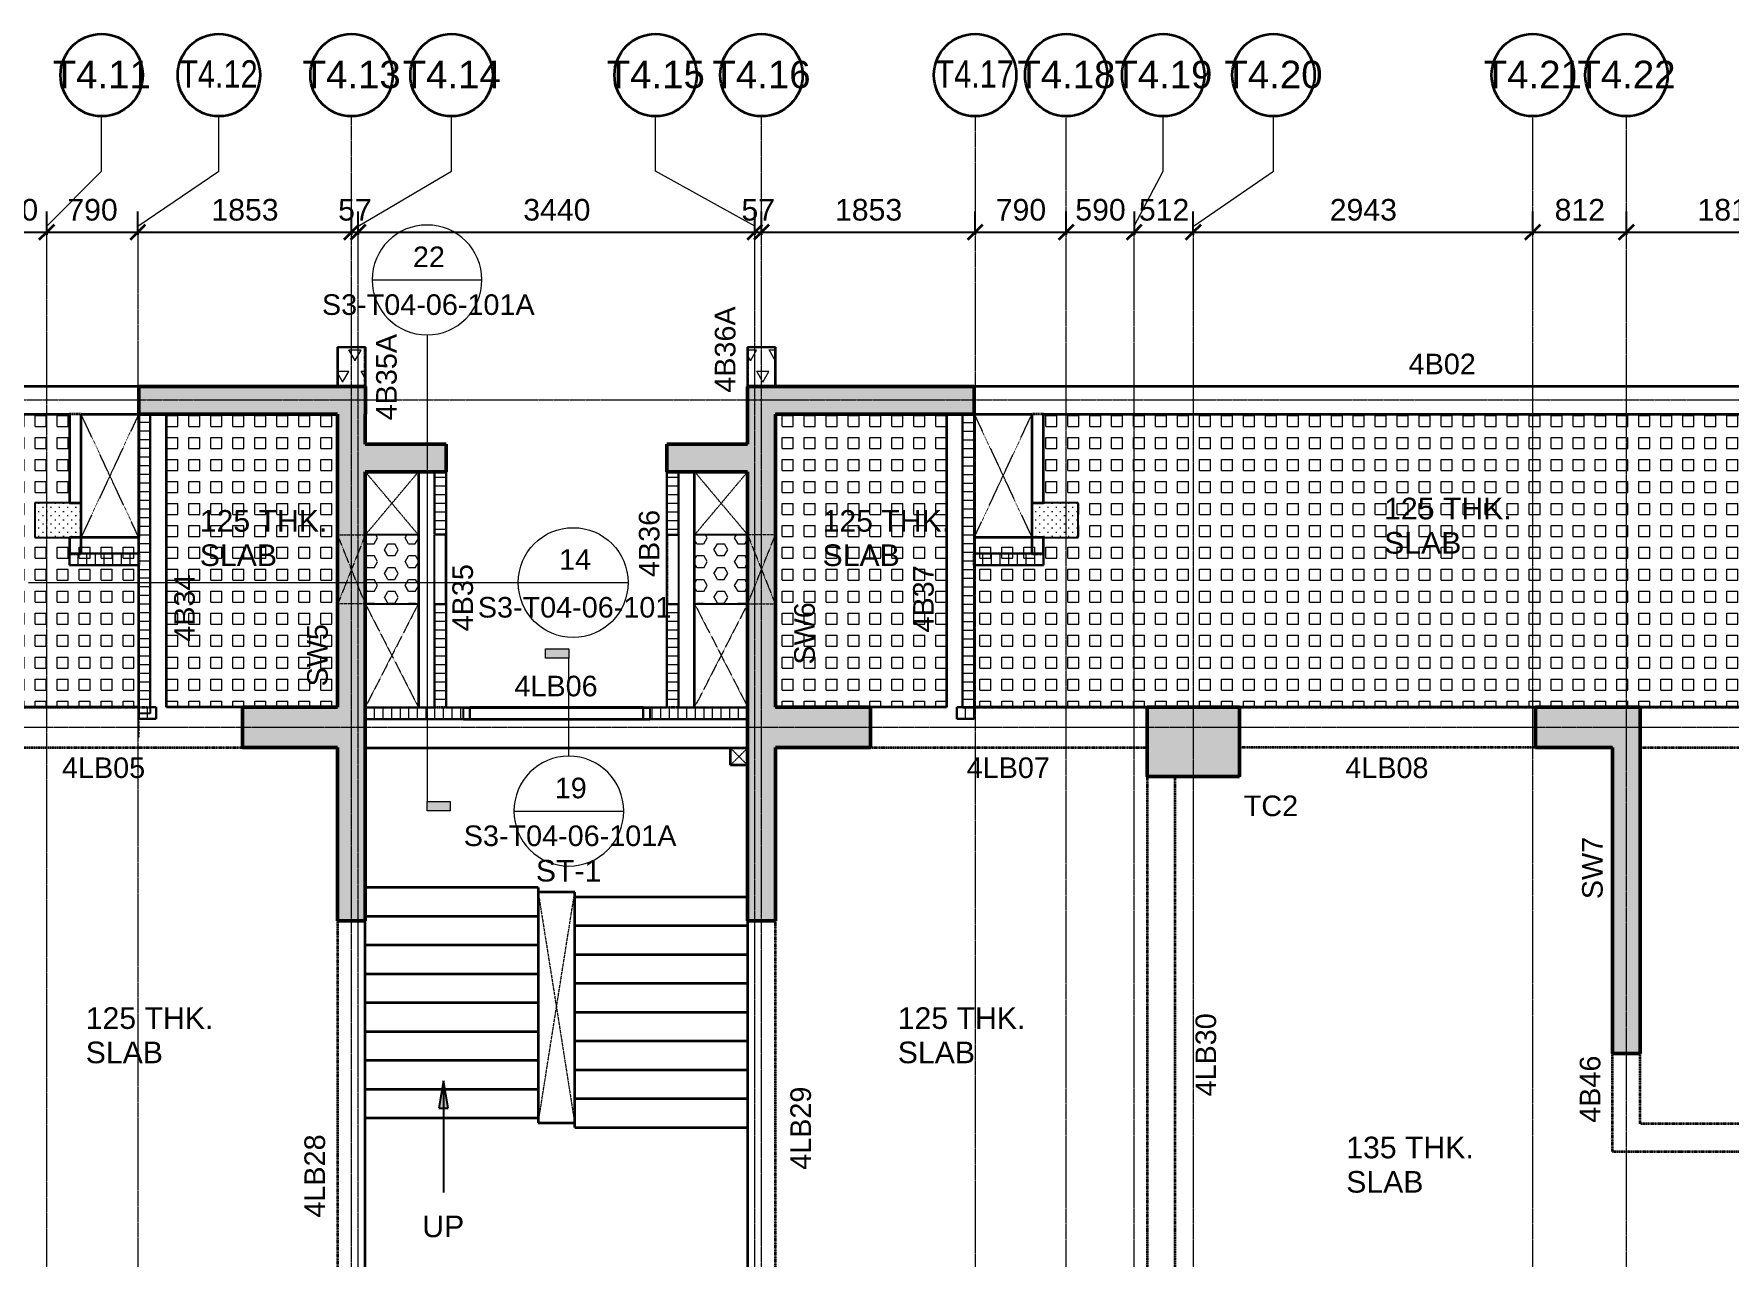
# Model space of a CAD drawing. Header units: millimetres. Extents: x 464749 to 583467, y -95146 to 240958.
# Drawn here: x 482526 to 497225, y 230350 to 240958 of the extents above; entities that cross this region are included whole.
import ezdxf

# ---------------------------------------------------------------- set-up
doc = ezdxf.new("R2010")
doc.units = ezdxf.units.MM
for name, pattern in [('_Grid Line', [45.24375, 38.1, -2.38125, 2.38125, -2.38125]), ('_Hidden 1_16_', [2.38125, 1.5875, -0.79375]), ('_Hidden 1_8_', [4.7625, 3.175, -1.5875]), ('_Hidden 3_32_', [3.571875, 2.38125, -1.190625]), ('_Opening', [6.35, 2.38125, -0.79375, 0.79375, -0.79375, 0.79375, -0.79375])]:
    doc.linetypes.add(name, pattern=pattern)
for name, color, linetype, lineweight in [('A-ANNO-DIMS', 211, 'Continuous', 13), ('A-ANNO-DIMS-75', 211, 'Continuous', 13), ('A-DETL', 90, 'Continuous', 13), ('A-DETL-GENF', 92, 'Continuous', 9), ('A-FLOR', 192, 'Continuous', 35), ('A-FLOR-HDLN', 190, '_Hidden 3_32_', 35), ('A-WALL', 113, 'Continuous', 25), ('A-WALL-HDLN', 110, '_Hidden 1_8_', 25), ('A-WALL-IDEN', 211, 'Continuous', 25), ('A-WALL-PATT', 111, 'Continuous', 25), ('G-ANNO-SYMB', 111, 'Continuous', 18), ('G-ANNO-TEXT', 231, 'Continuous', 13), ('I-WALL', 2, 'Continuous', 25), ('S-BEAM', 12, 'Continuous', 35), ('S-BEAM-HDLN', 1, '_Hidden 3_32_', 35), ('S-BEAM-IDEN', 2, 'Continuous', 25), ('S-COLS', 52, 'Continuous', 35), ('S-COLS-HDLN', 52, '_Hidden 1_16_', 25), ('S-COLS-IDEN', 171, 'Continuous', 25), ('S-FNDN', 32, 'Continuous', 25), ('S-GRID', 1, 'Continuous', 13), ('S-GRID-IDEN', 1, 'Continuous', 35)]:
    doc.layers.add(name, color=color, linetype=linetype, lineweight=lineweight)
doc.styles.add('Arial', font='arial.ttf', dxfattribs={"height": 178.59375})
doc.styles.add('Arial_1', font='arial.ttf', dxfattribs={"height": 187.5})
doc.styles.add('Arial_2', font='arial.ttf', dxfattribs={"width": 0.8, "height": 238.125})
doc.styles.add('Arial_3', font='arial.ttf', dxfattribs={"height": 238.125})
doc.dimstyles.new('2_5mm_Arial_-_Tick', dxfattribs={"dimscale": 304.8, "dimtxt": 191.298637, "dimasz": 0.439453, "dimexe": 0.585938, "dimexo": 0.390625, "dimgap": 0.146484, "dimtad": 1, "dimdec": 0, "dimdsep": 46, "dimtxsty": 'Arial_1', "dimblk1": 'OBLIQUE', "dimblk2": 'OBLIQUE', "dimsah": 1, "dimcen": 0.09, "dimdle": 0.390625, "dimazin": 0, "dimtfac": 1, "dimtdec": 4, "dimtix": 1, "dimtmove": 0, "dimatfit": 3, "dimfxl": 1, "dimtvp": 1, "dimtolj": 1, "dimtzin": 0, "dimlwd": 25, "dimlwe": 25, "dimarcsym": 2})
pattern_1 = [(60, (0, 0), (-107.156315, 185.59982), [107.156, -107.156]), (120, (0, 0), (-214.312315, -0.00018), [107.156, -107.156]), (0, (-53.58, 92.8), (107.156, 185.6), [107.156, -107.156])]
pattern_2 = [(0, (0, 0), (0, 103.111), [59.531, -119.062]), (120, (0, 0), (-89.296745, -51.5555), [59.531, -119.062]), (60, (59.53, 0), (-89.296745, 51.5555), [59.531, -119.062])]
pattern_3 = [(0, (0, 0), (0, 95.25), [95.25, -95.25]), (90, (0, 0), (-95.25, 6e-15), [95.25, -95.25])]
pattern_4 = [(0, (0, 0), (71.438, 71.438), [8.93, -62.508]), (0, (35.72, 35.72), (71.438, 71.438), [8.93, -62.508])]

# ---------------------------------------------------------------- blocks, each defined once
blk = doc.blocks.new('Grid - Circle-1209190-2ND FLOOR')
at = {"layer": 'S-GRID-IDEN'}
blk.add_circle((0, 0), 4.76, dxfattribs=at)
blk = doc.blocks.new('Grid - Circle 2-1814698-2ND FLOOR')
at = {"layer": 'S-GRID-IDEN'}
blk.add_circle((0, 0), 4.76, dxfattribs=at)
blk = doc.blocks.new('Detail View - Circle-1284539-2ND FLOOR')
at = {"layer": 'G-ANNO-SYMB', "lineweight": 13}
for start, end in [(360, 180), (180, 360)]:
    blk.add_arc((-6.35, 0), 6.35, start, end, dxfattribs=at)
blk = doc.blocks.new('DIMBLOCK9-2ND FLOOR')
at = {"layer": 'A-ANNO-DIMS-75', "lineweight": 25}
for p, q in [((482047, 239215), (482047, 239418)), ((482637, 239215), (482637, 239418)), ((482047, 239239), (482637, 239239)), ((482047, 239239), (482047, 239215)), ((482637, 239239), (482637, 239215))]:
    blk.add_line(p, q, dxfattribs=at)
at = {"layer": 'A-ANNO-DIMS-75', "lineweight": 35}
for p, q in [((482047, 239239), (482114, 239306)), ((482637, 239239), (482704, 239306)), ((482047, 239239), (481980, 239172)), ((482637, 239239), (482570, 239172))]:
    blk.add_line(p, q, dxfattribs=at)
at = {"layer": 'A-ANNO-DIMS-75', "color": 0, "lineweight": 25, "insert": (482126, 239527), "char_height": 187.5, "width": 519.16, "attachment_point": 1, "line_spacing_factor": 0.941778, "style": 'Arial_1'}
blk.add_mtext('590', dxfattribs=at)
blk = doc.blocks.new('_Oblique')
at = {"color": 0, "linetype": 'ByBlock', "lineweight": -2}
blk.add_line((-0.5, -0.5), (0.5, 0.5), dxfattribs=at)
blk = doc.blocks.new('DIMBLOCK10-2ND FLOOR')
at = {"layer": 'A-ANNO-DIMS-75', "lineweight": 25}
for p, q in [((482637, 239215), (482637, 239418)), ((483427, 239215), (483427, 239418)), ((482637, 239239), (483427, 239239)), ((482637, 239239), (482637, 239215)), ((483427, 239239), (483427, 239215))]:
    blk.add_line(p, q, dxfattribs=at)
at = {"layer": 'A-ANNO-DIMS-75', "lineweight": 35}
for p, q in [((482637, 239239), (482704, 239306)), ((483427, 239239), (483494, 239306)), ((482637, 239239), (482570, 239172)), ((483427, 239239), (483360, 239172))]:
    blk.add_line(p, q, dxfattribs=at)
at = {"layer": 'A-ANNO-DIMS-75', "color": 0, "lineweight": 25, "insert": (482816, 239527), "char_height": 187.5, "width": 519.16, "attachment_point": 1, "line_spacing_factor": 0.941778, "style": 'Arial_1'}
blk.add_mtext('790', dxfattribs=at)
blk = doc.blocks.new('DIMBLOCK11-2ND FLOOR')
at = {"layer": 'A-ANNO-DIMS-75', "lineweight": 25}
for p, q in [((483427, 239215), (483427, 239418)), ((485280, 239215), (485280, 239418)), ((483427, 239239), (485280, 239239)), ((483427, 239239), (483427, 239215)), ((485280, 239239), (485280, 239215))]:
    blk.add_line(p, q, dxfattribs=at)
at = {"layer": 'A-ANNO-DIMS-75', "lineweight": 35}
for p, q in [((483427, 239239), (483494, 239306)), ((485280, 239239), (485347, 239306)), ((483427, 239239), (483360, 239172)), ((485280, 239239), (485213, 239172))]:
    blk.add_line(p, q, dxfattribs=at)
at = {"layer": 'A-ANNO-DIMS-75', "color": 0, "lineweight": 25, "insert": (484065, 239527), "char_height": 187.5, "width": 692.21, "attachment_point": 1, "line_spacing_factor": 0.941778, "style": 'Arial_1'}
blk.add_mtext('1853', dxfattribs=at)
blk = doc.blocks.new('DIMBLOCK12-2ND FLOOR')
at = {"layer": 'A-ANNO-DIMS-75', "lineweight": 25}
for p, q in [((485280, 239215), (485280, 239418)), ((485337, 239215), (485337, 239418)), ((485280, 239239), (485337, 239239)), ((485280, 239239), (485280, 239215)), ((485337, 239239), (485337, 239215))]:
    blk.add_line(p, q, dxfattribs=at)
at = {"layer": 'A-ANNO-DIMS-75', "lineweight": 35}
for p, q in [((485280, 239239), (485347, 239306)), ((485337, 239239), (485404, 239306)), ((485280, 239239), (485213, 239172)), ((485337, 239239), (485270, 239172))]:
    blk.add_line(p, q, dxfattribs=at)
at = {"layer": 'A-ANNO-DIMS-75', "color": 0, "lineweight": 25, "insert": (485164, 239527), "char_height": 187.5, "width": 346.1, "attachment_point": 1, "line_spacing_factor": 0.941778, "style": 'Arial_1'}
blk.add_mtext('57', dxfattribs=at)
blk = doc.blocks.new('DIMBLOCK13-2ND FLOOR')
at = {"layer": 'A-ANNO-DIMS-75', "lineweight": 25}
for p, q in [((485337, 239215), (485337, 239418)), ((488777, 239215), (488777, 239418)), ((485337, 239239), (488777, 239239)), ((485337, 239239), (485337, 239215)), ((488777, 239239), (488777, 239215))]:
    blk.add_line(p, q, dxfattribs=at)
at = {"layer": 'A-ANNO-DIMS-75', "lineweight": 35}
for p, q in [((485337, 239239), (485404, 239306)), ((488777, 239239), (488844, 239306)), ((485337, 239239), (485270, 239172)), ((488777, 239239), (488710, 239172))]:
    blk.add_line(p, q, dxfattribs=at)
at = {"layer": 'A-ANNO-DIMS-75', "color": 0, "lineweight": 25, "insert": (486769, 239527), "char_height": 187.5, "width": 692.21, "attachment_point": 1, "line_spacing_factor": 0.941778, "style": 'Arial_1'}
blk.add_mtext('3440', dxfattribs=at)
blk = doc.blocks.new('DIMBLOCK14-2ND FLOOR')
at = {"layer": 'A-ANNO-DIMS-75', "lineweight": 25}
for p, q in [((488777, 239215), (488777, 239418)), ((488834, 239215), (488834, 239418)), ((488777, 239239), (488834, 239239)), ((488777, 239239), (488777, 239215)), ((488834, 239239), (488834, 239215))]:
    blk.add_line(p, q, dxfattribs=at)
at = {"layer": 'A-ANNO-DIMS-75', "lineweight": 35}
for p, q in [((488777, 239239), (488844, 239306)), ((488834, 239239), (488901, 239306)), ((488777, 239239), (488710, 239172)), ((488834, 239239), (488767, 239172))]:
    blk.add_line(p, q, dxfattribs=at)
at = {"layer": 'A-ANNO-DIMS-75', "color": 0, "lineweight": 25, "insert": (488661, 239527), "char_height": 187.5, "width": 346.1, "attachment_point": 1, "line_spacing_factor": 0.941778, "style": 'Arial_1'}
blk.add_mtext('57', dxfattribs=at)
blk = doc.blocks.new('DIMBLOCK15-2ND FLOOR')
at = {"layer": 'A-ANNO-DIMS-75', "lineweight": 25}
for p, q in [((488834, 239215), (488834, 239418)), ((490687, 239215), (490687, 239418)), ((488834, 239239), (490687, 239239)), ((488834, 239239), (488834, 239215)), ((490687, 239239), (490687, 239215))]:
    blk.add_line(p, q, dxfattribs=at)
at = {"layer": 'A-ANNO-DIMS-75', "lineweight": 35}
for p, q in [((488834, 239239), (488901, 239306)), ((490687, 239239), (490754, 239306)), ((488834, 239239), (488767, 239172)), ((490687, 239239), (490620, 239172))]:
    blk.add_line(p, q, dxfattribs=at)
at = {"layer": 'A-ANNO-DIMS-75', "color": 0, "lineweight": 25, "insert": (489472, 239527), "char_height": 187.5, "width": 692.21, "attachment_point": 1, "line_spacing_factor": 0.941778, "style": 'Arial_1'}
blk.add_mtext('1853', dxfattribs=at)
blk = doc.blocks.new('DIMBLOCK16-2ND FLOOR')
at = {"layer": 'A-ANNO-DIMS-75', "lineweight": 25}
for p, q in [((490687, 239215), (490687, 239418)), ((491477, 239215), (491477, 239418)), ((490687, 239239), (491477, 239239)), ((490687, 239239), (490687, 239215)), ((491477, 239239), (491477, 239215))]:
    blk.add_line(p, q, dxfattribs=at)
at = {"layer": 'A-ANNO-DIMS-75', "lineweight": 35}
for p, q in [((490687, 239239), (490754, 239306)), ((491477, 239239), (491544, 239306)), ((490687, 239239), (490620, 239172)), ((491477, 239239), (491410, 239172))]:
    blk.add_line(p, q, dxfattribs=at)
at = {"layer": 'A-ANNO-DIMS-75', "color": 0, "lineweight": 25, "insert": (490866, 239527), "char_height": 187.5, "width": 519.16, "attachment_point": 1, "line_spacing_factor": 0.941778, "style": 'Arial_1'}
blk.add_mtext('790', dxfattribs=at)
blk = doc.blocks.new('DIMBLOCK17-2ND FLOOR')
at = {"layer": 'A-ANNO-DIMS-75', "lineweight": 25}
for p, q in [((491477, 239215), (491477, 239418)), ((492068, 239215), (492068, 239418)), ((491477, 239239), (492068, 239239)), ((491477, 239239), (491477, 239215)), ((492068, 239239), (492068, 239215))]:
    blk.add_line(p, q, dxfattribs=at)
at = {"layer": 'A-ANNO-DIMS-75', "lineweight": 35}
for p, q in [((491477, 239239), (491544, 239306)), ((492068, 239239), (492134, 239306)), ((491477, 239239), (491410, 239172)), ((492068, 239239), (492001, 239172))]:
    blk.add_line(p, q, dxfattribs=at)
at = {"layer": 'A-ANNO-DIMS-75', "color": 0, "lineweight": 25, "insert": (491556, 239527), "char_height": 187.5, "width": 519.16, "attachment_point": 1, "line_spacing_factor": 0.941778, "style": 'Arial_1'}
blk.add_mtext('590', dxfattribs=at)
blk = doc.blocks.new('DIMBLOCK18-2ND FLOOR')
at = {"layer": 'A-ANNO-DIMS-75', "lineweight": 25}
for p, q in [((492068, 239215), (492068, 239418)), ((492579, 239215), (492579, 239418)), ((492068, 239239), (492579, 239239)), ((492068, 239239), (492068, 239215)), ((492579, 239239), (492579, 239215))]:
    blk.add_line(p, q, dxfattribs=at)
at = {"layer": 'A-ANNO-DIMS-75', "lineweight": 35}
for p, q in [((492068, 239239), (492134, 239306)), ((492579, 239239), (492646, 239306)), ((492068, 239239), (492001, 239172)), ((492579, 239239), (492512, 239172))]:
    blk.add_line(p, q, dxfattribs=at)
at = {"layer": 'A-ANNO-DIMS-75', "color": 0, "lineweight": 25, "insert": (492107, 239527), "char_height": 187.5, "width": 519.16, "attachment_point": 1, "line_spacing_factor": 0.941778, "style": 'Arial_1'}
blk.add_mtext('512', dxfattribs=at)
blk = doc.blocks.new('DIMBLOCK19-2ND FLOOR')
at = {"layer": 'A-ANNO-DIMS-75', "lineweight": 25}
for p, q in [((492579, 239215), (492579, 239418)), ((495522, 239215), (495522, 239418)), ((492579, 239239), (495522, 239239)), ((492579, 239239), (492579, 239215)), ((495522, 239239), (495522, 239215))]:
    blk.add_line(p, q, dxfattribs=at)
at = {"layer": 'A-ANNO-DIMS-75', "lineweight": 35}
for p, q in [((492579, 239239), (492646, 239306)), ((495522, 239239), (495589, 239306)), ((492579, 239239), (492512, 239172)), ((495522, 239239), (495455, 239172))]:
    blk.add_line(p, q, dxfattribs=at)
at = {"layer": 'A-ANNO-DIMS-75', "color": 0, "lineweight": 25, "insert": (493762, 239527), "char_height": 187.5, "width": 692.21, "attachment_point": 1, "line_spacing_factor": 0.941778, "style": 'Arial_1'}
blk.add_mtext('2943', dxfattribs=at)
blk = doc.blocks.new('DIMBLOCK20-2ND FLOOR')
at = {"layer": 'A-ANNO-DIMS-75', "lineweight": 25}
for p, q in [((495522, 239215), (495522, 239418)), ((496334, 239215), (496334, 239418)), ((495522, 239239), (496334, 239239)), ((495522, 239239), (495522, 239215)), ((496334, 239239), (496334, 239215))]:
    blk.add_line(p, q, dxfattribs=at)
at = {"layer": 'A-ANNO-DIMS-75', "lineweight": 35}
for p, q in [((495522, 239239), (495589, 239306)), ((496334, 239239), (496401, 239306)), ((495522, 239239), (495455, 239172)), ((496334, 239239), (496267, 239172))]:
    blk.add_line(p, q, dxfattribs=at)
at = {"layer": 'A-ANNO-DIMS-75', "color": 0, "lineweight": 25, "insert": (495712, 239527), "char_height": 187.5, "width": 519.16, "attachment_point": 1, "line_spacing_factor": 0.941778, "style": 'Arial_1'}
blk.add_mtext('812', dxfattribs=at)
blk = doc.blocks.new('DIMBLOCK21-2ND FLOOR')
at = {"layer": 'A-ANNO-DIMS-75', "lineweight": 25}
for p, q in [((496334, 239215), (496334, 239418)), ((498144, 239215), (498144, 239418)), ((496334, 239239), (498144, 239239)), ((496334, 239239), (496334, 239215)), ((498144, 239239), (498144, 239215))]:
    blk.add_line(p, q, dxfattribs=at)
at = {"layer": 'A-ANNO-DIMS-75', "lineweight": 35}
for p, q in [((496334, 239239), (496401, 239306)), ((498144, 239239), (498211, 239306)), ((496334, 239239), (496267, 239172)), ((498144, 239239), (498077, 239172))]:
    blk.add_line(p, q, dxfattribs=at)
at = {"layer": 'A-ANNO-DIMS-75', "color": 0, "lineweight": 25, "insert": (496951, 239527), "char_height": 187.5, "width": 692.21, "attachment_point": 1, "line_spacing_factor": 0.941778, "style": 'Arial_1'}
blk.add_mtext('1810', dxfattribs=at)
blk = doc.blocks.new('Detail View - 1_16_ x 1_8_-1320089-2ND FLOOR')
at = {"layer": 'G-ANNO-SYMB', "lineweight": 13}
blk.add_hatch(color=256, dxfattribs=at).paths.add_polyline_path([(0, 2.68), (0, 0), (-1.09, 0), (-1.09, 2.68)], flags=0)
for p, q in [((0, 2.68), (-1.09, 2.68)), ((-1.09, 2.68), (-1.09, 0)), ((0, 0), (0, 2.68)), ((-1.09, 0), (0, 0))]:
    blk.add_line(p, q, dxfattribs=at)

msp = doc.modelspace()

# ---------------------------------------------------------------- hatches: boundary and pattern name
at = {"layer": 'A-DETL-GENF', "lineweight": 13}
h = msp.add_hatch(dxfattribs=at)
h.set_pattern_fill('FP_91', color=253, style=0, pattern_type=2)
h.set_pattern_definition(pattern_3)
h.paths.add_polyline_path([(482088.2, 235116), (483435.5, 235116), (483435.5, 236590.6), (482534.9, 236590.6), (482534.9, 236890.6), (482834.9, 236890.6), (482834.9, 237661.1), (475910, 237661.1), (475910, 235116), (477691, 235116)], flags=0)
h = msp.add_hatch(dxfattribs=at)
h.set_pattern_fill('FP_91', color=253, style=0, pattern_type=2)
h.set_pattern_definition(pattern_3)
h.paths.add_polyline_path([(485159.7, 235119.1), (485159.7, 237661.1), (483675.5, 237661.1), (483675.5, 235119.1), (484286.7, 235119.1)], flags=0)
h = msp.add_hatch(dxfattribs=at)
h.set_pattern_fill('FP_91', color=253, style=0, pattern_type=2)
h.set_pattern_definition(pattern_3)
h.paths.add_polyline_path([(490438.8, 235119.1), (490438.8, 237661.1), (488954.6, 237661.1), (488954.6, 235119.1)], flags=0)
h = msp.add_hatch(dxfattribs=at)
h.set_pattern_fill('FP_91', color=253, style=0, pattern_type=2)
h.set_pattern_definition(pattern_3)
h.paths.add_polyline_path([(490678.8, 235116), (498204.3, 235116), (498204.3, 237661.1), (491279.3, 237661.1), (491279.3, 236890.6), (491579.3, 236890.6), (491579.3, 236590.6), (490678.8, 236590.6), (490678.8, 235505.9)], flags=0)
at = {"layer": 'A-DETL-GENF', "lineweight": 18}
h = msp.add_hatch(dxfattribs=at)
h.set_pattern_fill('FP_92', style=0, pattern_type=2)
h.set_pattern_definition(pattern_4)
h.paths.add_polyline_path([(482934.9, 236590.6), (482934.9, 236890.6), (482534.9, 236890.6), (482534.9, 236590.6)], flags=0)
h = msp.add_hatch(dxfattribs=at)
h.set_pattern_fill('FP_92', style=0, pattern_type=2)
h.set_pattern_definition(pattern_4)
h.paths.add_polyline_path([(491579.7, 236590.6), (491579.7, 236890.6), (491179.7, 236890.6), (491179.7, 236590.6)], flags=0)
at = {"layer": 'A-DETL-GENF', "lineweight": 13}
h = msp.add_hatch(dxfattribs=at)
h.set_pattern_fill('FP_90', color=253, style=0, pattern_type=2)
h.set_pattern_definition(pattern_2)
h.paths.add_polyline_path([(485859.8, 236016.3), (485859.8, 236613.9), (485399.7, 236613.9), (485399.7, 236016.3)], flags=0)
h = msp.add_hatch(dxfattribs=at)
h.set_pattern_fill('FP_90', color=253, style=0, pattern_type=2)
h.set_pattern_definition(pattern_2)
h.paths.add_polyline_path([(488714.9, 236016.3), (488714.9, 236613.9), (488254.9, 236613.9), (488254.9, 236016.3)], flags=0)
at = {"layer": 'A-WALL-PATT', "lineweight": 13}
h = msp.add_hatch(dxfattribs=at)
h.set_pattern_fill('FP_1', color=254, style=0, pattern_type=2)
h.set_pattern_definition(pattern_1)
h.paths.add_polyline_path([(485400.6, 237901.1), (485400.6, 238241.2), (485160.6, 238241.2), (485160.6, 237901.1)], flags=0)
h = msp.add_hatch(dxfattribs=at)
h.set_pattern_fill('FP_1', color=254, style=0, pattern_type=2)
h.set_pattern_definition(pattern_1)
h.paths.add_polyline_path([(488954.1, 237901.1), (488954.1, 238241.2), (488714.1, 238241.2), (488714.1, 237901.1)], flags=0)
at = {"layer": 'A-WALL-PATT'}
for points in [[(485400.6, 237661.1), (485400.6, 237901.1), (483434.9, 237901.1), (483434.9, 237661.1), (485159.7, 237661.1)], [(488954.6, 237661.1), (490679.7, 237661.1), (490679.7, 237901.1), (488714.1, 237901.1), (488714.1, 237661.1)], [(485159.7, 233266.1), (485399.7, 233266.1), (485399.7, 237161.5), (485279.7, 237161.5), (485279.7, 237401.5), (485399.7, 237401.5), (485399.7, 237661.1), (485159.7, 237661.1), (485159.7, 234769.1)], [(488954.9, 233266.1), (488954.6, 237661.1), (488714.9, 237661.1), (488714.9, 233266.1)], [(486099.8, 237161.5), (486099.8, 237401.5), (485279.7, 237401.5), (485279.7, 237161.5)], [(488714.9, 237161.5), (488714.9, 237401.5), (488014.9, 237401.5), (488014.9, 237161.5)], [(485159.7, 234769.1), (485160, 234769.1), (485159.7, 235119.1), (484335, 235119.1), (484335, 234769.1)], [(489779.7, 234769.1), (489779.7, 235119.1), (488954.7, 235119.1), (488954.7, 234769.1)], [(496454.6, 234769.1), (496454.6, 235119.1), (495544.7, 235119.1), (495544.7, 234769.1), (496214.6, 234769.1)], [(496454.6, 232116.5), (496454.6, 234769.1), (496214.6, 234769.1), (496214.6, 232116.5)]]:
    msp.add_hatch(color=9, dxfattribs=at).paths.add_polyline_path(points, flags=0)
at = {"layer": 'A-WALL-PATT', "lineweight": 13}
h = msp.add_hatch(dxfattribs=at)
h.set_pattern_fill('FP_30', color=254, angle=90, style=0, pattern_type=2)
h.set_pattern_definition([(180, (483535.48, 236389.846), (-9e-15, -75), [])])
h.paths.add_polyline_path([(483435.5, 235118.6), (483535.5, 235118.6), (483535.5, 237661.1), (483435.5, 237661.1), (483435.5, 235505.9)], flags=0)
h = msp.add_hatch(dxfattribs=at)
h.set_pattern_fill('FP_62', color=254, angle=90, style=0, pattern_type=2)
h.set_pattern_definition([(360, (490579.14, 236388.59), (5e-13, 75), [])])
h.paths.add_polyline_path([(490678.8, 235116.1), (490679.1, 235116.6), (490678.8, 237661.1), (490579.1, 237661.1), (490579.1, 235116.1)], flags=0)
h = msp.add_hatch(dxfattribs=at)
h.set_pattern_fill('FP_32', color=254, angle=90, style=0, pattern_type=2)
h.set_pattern_definition([(180, (486099.756, 236888.77), (-5e-13, -75), [])])
h.paths.add_polyline_path([(486099.8, 236616), (486099.8, 237161.5), (485999.8, 237161.5), (485999.8, 236616)], flags=0)
h = msp.add_hatch(dxfattribs=at)
h.set_pattern_fill('FP_64', color=254, angle=90, style=0, pattern_type=2)
h.set_pattern_definition([(0, (488014.87, 236888.545), (0, 75), [])])
h.paths.add_polyline_path([(488114.9, 236615.5), (488114.9, 237161.5), (488014.9, 237161.5), (488014.9, 236615.5)], flags=0)
h = msp.add_hatch(dxfattribs=at)
h.set_pattern_fill('FP_29', color=254, angle=90, style=0, pattern_type=2)
h.set_pattern_definition([(90, (483135.21, 236351.02), (-75, 5e-15), [])])
h.paths.add_polyline_path([(483435.5, 236351), (483435.5, 236451), (482834.9, 236451), (482834.9, 236351)], flags=0)
h = msp.add_hatch(dxfattribs=at)
h.set_pattern_fill('FP_61', color=254, angle=90, style=0, pattern_type=2)
h.set_pattern_definition([(90, (490979.41, 236351.026), (-75, 5e-15), [])])
h.paths.add_polyline_path([(491279.7, 236351), (491279.7, 236451), (490679.1, 236451), (490679.1, 236351), (490882.5, 236351)], flags=0)
h = msp.add_hatch(dxfattribs=at)
h.set_pattern_fill('FP_74', color=254, angle=90, style=0, pattern_type=2)
h.set_pattern_definition([(180, (486099.756, 235565.05), (-5e-13, -75), [])])
h.paths.add_polyline_path([(486099.8, 235116.5), (486099.8, 236013.6), (485999.8, 236013.6), (485999.8, 235116.5)], flags=0)
h = msp.add_hatch(dxfattribs=at)
h.set_pattern_fill('FP_75', color=254, angle=90, style=0, pattern_type=2)
h.set_pattern_definition([(0, (488014.87, 235565.054), (0, 75), [])])
h.paths.add_polyline_path([(488114.9, 235116.5), (488114.9, 236013.6), (488014.9, 236013.6), (488014.9, 235116.5)], flags=0)
h = msp.add_hatch(dxfattribs=at)
h.set_pattern_fill('FP_31', color=254, angle=-270, style=0, pattern_type=2)
h.set_pattern_definition([(270, (483509.94, 235118.61), (75, 5e-15), [])])
h.paths.add_polyline_path([(483435.5, 235018.6), (483585, 235018.6), (483585, 235118.6), (483434.9, 235118.6), (483434.9, 235018.6)], flags=0)
h = msp.add_hatch(dxfattribs=at)
h.set_pattern_fill('FP_33', color=254, angle=90, style=0, pattern_type=2)
h.set_pattern_definition([(90, (485853.24, 235016.46), (-75, 5e-13), [])])
h.paths.add_polyline_path([(485399.7, 235016.5), (486306.8, 235016.5), (486306.8, 235116.5), (485399.7, 235116.5)], flags=0)
h = msp.add_hatch(dxfattribs=at)
h.set_pattern_fill('FP_65', color=254, angle=90, style=0, pattern_type=2)
h.set_pattern_definition([(90, (488261.385, 235016.47), (-75, 5e-15), [])])
h.paths.add_polyline_path([(488714.9, 235016.5), (488714.9, 235116.5), (487807.9, 235116.5), (487807.9, 235016.5), (488683.9, 235016.5)], flags=0)
h = msp.add_hatch(dxfattribs=at)
h.set_pattern_fill('FP_63', color=254, angle=90, style=0, pattern_type=2)
h.set_pattern_definition([(270, (490604.69, 235118.62), (75, -5e-13), [])])
h.paths.add_polyline_path([(490679.7, 235018.6), (490679.7, 235118.6), (490529.7, 235118.6), (490529.7, 235018.6), (490678.8, 235018.6)], flags=0)
at = {"layer": 'G-ANNO-TEXT', "lineweight": 25}
msp.add_hatch(color=250, dxfattribs=at).paths.add_polyline_path([(486077.1, 231879.8), (486037.3, 231641.7), (486116.7, 231641.7)], flags=0)
at = {"layer": 'S-COLS'}
msp.add_hatch(color=254, dxfattribs=at).paths.add_polyline_path([(492979.7, 234519.1), (492979.7, 235119.1), (492179.7, 235119.1), (492179.7, 234519.1)], flags=0)

# ---------------------------------------------------------------- linework, layer by layer
at = {"layer": 'A-DETL', "linetype": '_Opening'}
for p, q in [((483434.7, 237660.6), (482934.9, 236591)), ((483434.9, 236591), (482935.1, 237660.7)), ((490679.7, 236591), (491179.5, 237660.7)), ((490679.7, 236591), (491179.5, 237660.7)), ((490679.9, 237660.6), (491179.7, 236591)), ((490679.9, 237660.6), (491179.7, 236591)), ((485859.8, 237161.1), (485399.7, 236613.9)), ((485859.8, 236613.9), (485399.7, 237161.1)), ((488254.9, 237161.1), (488714.9, 236613.9)), ((488254.9, 236613.9), (488714.9, 237161.1)), ((485158.8, 236615.5), (485398.8, 236615.5)), ((485399.7, 236613.9), (485159.7, 236013.2)), ((485399.7, 236013.9), (485159.7, 236613.2)), ((488714.9, 236613.9), (488954.9, 236013.2)), ((488714.9, 236013.9), (488954.9, 236613.2)), ((488955.8, 236615.5), (488715.8, 236615.5)), ((485398.8, 236016.3), (485158.8, 236016.3)), ((485859.8, 236016.3), (485399.8, 235121.2)), ((485399.8, 236013.8), (485859.7, 235121.2)), ((488714.9, 236016.3), (488254.9, 235121.1)), ((488254.9, 236016.3), (488714.9, 235121.2)), ((488715.8, 236016.3), (488955.8, 236016.3)), ((483434.9, 235116.1), (483434.9, 234856.1)), ((488714.9, 234615.8), (488564.9, 234765.8)), ((488714.9, 234765.8), (488564.9, 234615.8)), ((486899.1, 231515.1), (487214.9, 233515.1)), ((486899.1, 233514.1), (487214.9, 231515.1))]:
    msp.add_line(p, q, dxfattribs=at)
at = {"layer": 'A-DETL', "lineweight": 25}
for p, q in [((485159.7, 237661.1), (483675.5, 237661.1)), ((483675.5, 237661.1), (483675.5, 235119.1)), ((485159.7, 235119.1), (485159.7, 237661.1)), ((488954.6, 237661.1), (488954.6, 235119.1)), ((490438.8, 237661.1), (488954.6, 237661.1)), ((490438.8, 235119.1), (490438.8, 237661.1)), ((482934.9, 236890.6), (482534.9, 236890.6)), ((482534.9, 236890.6), (482534.9, 236590.6)), ((482934.9, 236590.6), (482934.9, 236890.6)), ((491179.7, 236890.6), (491179.7, 236590.6)), ((491579.7, 236890.6), (491179.7, 236890.6)), ((491579.7, 236590.6), (491579.7, 236890.6)), ((482534.9, 236590.6), (482934.9, 236590.6)), ((485859.8, 236613.9), (485399.7, 236613.9)), ((485399.7, 236613.9), (485399.7, 236016.3)), ((485859.8, 236016.3), (485859.8, 236613.9)), ((488254.9, 236613.9), (488254.9, 236016.3)), ((488714.9, 236613.9), (488254.9, 236613.9)), ((488714.9, 236016.3), (488714.9, 236613.9)), ((491179.7, 236590.6), (491579.7, 236590.6)), ((485399.7, 236016.3), (485859.8, 236016.3)), ((488254.9, 236016.3), (488714.9, 236016.3)), ((483675.5, 235119.1), (485159.7, 235119.1)), ((488954.6, 235119.1), (490438.8, 235119.1))]:
    msp.add_line(p, q, dxfattribs=at)
at = {"layer": 'A-DETL', "lineweight": 35}
for p, q in [((486250.4, 235116.5), (487863.9, 235116.5)), ((486250.4, 235016.5), (487867.2, 235016.5)), ((488564.9, 234765.8), (488714.9, 234765.8)), ((488564.9, 234615.8), (488564.9, 234765.8)), ((488714.9, 234765.8), (488714.9, 234615.8)), ((488714.9, 234615.8), (488564.9, 234615.8)), ((486899.1, 233555.1), (485399.1, 233555.1)), ((486899.1, 233555.1), (486899.1, 231515.1)), ((487214.9, 233515.1), (486899.1, 233515.1)), ((487214.9, 231475.1), (487214.9, 233515.1)), ((487214.9, 233475.1), (488714.9, 233475.1)), ((486899.1, 233305.1), (485399.1, 233305.1)), ((487214.9, 233225.1), (488714.9, 233225.1)), ((486899.1, 233055.1), (485399.1, 233055.1)), ((487214.9, 232975.1), (488714.9, 232975.1)), ((486899.1, 232805.1), (485399.1, 232805.1)), ((487214.9, 232725.1), (488714.9, 232725.1)), ((486899.1, 232555.1), (485399.1, 232555.1)), ((487214.9, 232475.1), (488714.9, 232475.1)), ((486899.1, 232305.1), (485399.1, 232305.1)), ((487214.9, 232225.1), (488714.9, 232225.1)), ((486899.1, 232055.1), (485399.1, 232055.1)), ((487214.9, 231975.1), (488714.9, 231975.1)), ((486899.1, 231805.1), (485399.1, 231805.1)), ((487214.9, 231725.1), (488714.9, 231725.1)), ((486899.1, 231555.1), (485399.1, 231555.1)), ((486899.1, 231515.1), (487214.9, 231515.1)), ((487214.9, 231475.1), (488714.9, 231475.1))]:
    msp.add_line(p, q, dxfattribs=at)
at = {"layer": 'A-FLOR'}
for p, q in [((482834.9, 237660.6), (482834.9, 236890.6)), ((482934.9, 236591), (482934.9, 237660.6)), ((483434.9, 237660.6), (483434.9, 236591)), ((491179.7, 237660.6), (491179.7, 236591)), ((491279.7, 236890.6), (491279.7, 237660.2)), ((482834.9, 236890.6), (482934.9, 236890.6)), ((491179.7, 236890.6), (491279.3, 236890.6)), ((482934.9, 236590.6), (482835.4, 236590.6)), ((482835.4, 236590.6), (482835.4, 236451)), ((483434.9, 236591), (482934.9, 236591)), ((482935.4, 236451), (482935.4, 236590.6)), ((491179.7, 236591), (490679.1, 236591)), ((491179.2, 236590.6), (491179.2, 236451)), ((491279.2, 236590.6), (491179.7, 236590.6)), ((491279.2, 236451), (491279.2, 236590.6)), ((483435.5, 235119.1), (481935, 235119.1)), ((484335, 235119.1), (483675.5, 235119.1)), ((490438.8, 235119.1), (489779.7, 235119.1)), ((492179.7, 235119.1), (490679.1, 235119.1)), ((495544.7, 235119.1), (492979.7, 235119.1)), ((498050.6, 235119.1), (496454.6, 235119.1)), ((485159.7, 234768.6), (484335, 234768.6)), ((489779.7, 234768.6), (488954.9, 234768.6)), ((495544.7, 234766), (495544.7, 234769.1)), ((496214.6, 234766), (495544.7, 234766)), ((492179.7, 234516.1), (492179.7, 234519.1)), ((492979.7, 234516.1), (492179.7, 234516.1)), ((492979.7, 234519.1), (492979.7, 234516.1)), ((485399.7, 233265.7), (485159.7, 233265.7)), ((485399.7, 229680.1), (485399.7, 233265.7)), ((488954.9, 233265.7), (488714.9, 233265.7)), ((488714.9, 233265.7), (488714.9, 229680.1))]:
    msp.add_line(p, q, dxfattribs=at)
at = {"layer": 'A-FLOR-HDLN'}
for p, q in [((482835.4, 236451), (482835.4, 236450.6)), ((482835.4, 236450.6), (482935.4, 236450.6)), ((482935.4, 236450.6), (482935.4, 236451)), ((491179.2, 236451), (491179.2, 236450.6)), ((491179.2, 236450.6), (491279.2, 236450.6)), ((491279.2, 236450.6), (491279.2, 236451)), ((481935, 235118.6), (483434.9, 235118.6)), ((483435.5, 235118.6), (483534.9, 235118.6)), ((483534.9, 235118.6), (483534.9, 235119.1)), ((490579.7, 235119.1), (490579.7, 235118.6)), ((490679.8, 235118.6), (492179.7, 235118.6)), ((492979.7, 235118.6), (498304.6, 235118.6)), ((484335, 234768.6), (484335, 234769)), ((489779.7, 234769), (489779.7, 234768.6)), ((485159.7, 233265.7), (485159.7, 233266.1)), ((488954.9, 233266.1), (488954.9, 233265.7))]:
    msp.add_line(p, q, dxfattribs=at)
at = {"layer": 'A-WALL'}
for p, q in [((488014.6, 236013.6), (488014.6, 236615.5)), ((488114.6, 236615.5), (488114.6, 236013.6))]:
    msp.add_line(p, q, dxfattribs=at)
at = {"layer": 'A-WALL-HDLN', "color": 40}
for p, q in [((485999.8, 236013.6), (485999.8, 236615.5)), ((486099.8, 236615.5), (485999.8, 236615.5)), ((483435.5, 235066.1), (483435.5, 235118.6)), ((483535.5, 235066.1), (483435.5, 235066.1)), ((483535.5, 235118.6), (483535.5, 235066.1)), ((486250.4, 235016.5), (486250.4, 235116.5)), ((487867.2, 235116.5), (487867.2, 235016.5)), ((487807.8, 235016.5), (486306.8, 235016.5))]:
    msp.add_line(p, q, dxfattribs=at)
at = {"layer": 'A-WALL-HDLN'}
for p, q in [((488014.8, 236615.5), (488014.6, 236615.5)), ((488014.8, 236013.6), (488014.6, 236013.6))]:
    msp.add_line(p, q, dxfattribs=at)
at = {"layer": 'G-ANNO-SYMB', "lineweight": 13}
for p, q in [((485458.4, 238824.7), (486410.9, 238824.7)), ((486725.6, 236200), (487678.1, 236200)), ((486688.1, 234218.4), (487640.6, 234218.4))]:
    msp.add_line(p, q, dxfattribs=at)
at = {"layer": 'G-ANNO-SYMB'}
for p, q in [((485934.7, 238348.5), (485934.7, 234302.5)), ((482480.2, 236200), (486725.6, 236200)), ((487164.3, 234694.7), (487164.3, 235545))]:
    msp.add_line(p, q, dxfattribs=at)
at = {"layer": 'G-ANNO-TEXT', "color": 250, "lineweight": 25}
for p, q in [((486077.1, 231879.8), (486037.3, 231641.7)), ((486077.1, 231879.8), (486076.7, 230911.5)), ((486116.7, 231641.7), (486077.1, 231879.8)), ((486037.3, 231641.7), (486116.7, 231641.7))]:
    msp.add_line(p, q, dxfattribs=at)
at = {"layer": 'I-WALL', "color": 50, "lineweight": 30}
for p, q in [((485160.6, 238241.2), (485160.6, 237901.1)), ((485400.6, 238241.2), (485160.6, 238241.2)), ((485400.6, 237901.1), (485400.6, 238241.2)), ((488714.1, 238241.2), (488714.1, 237901.1)), ((488954.1, 238241.2), (488714.1, 238241.2)), ((488954.1, 237901.1), (488954.1, 238241.2)), ((485160.6, 237901.1), (485400.6, 237901.1)), ((488714.1, 237901.1), (488954.1, 237901.1)), ((483435.5, 237661.1), (483435.5, 236451)), ((483535.5, 237661.1), (483435.5, 237661.1)), ((483535.5, 235118.6), (483535.5, 237661.1)), ((490579.1, 237661.1), (490579.1, 235116.1)), ((490679.1, 237661.1), (490579.1, 237661.1)), ((490679.1, 236451), (490679.1, 237661.1)), ((485999.8, 237161.5), (485999.8, 236616)), ((486099.8, 237161.5), (485999.8, 237161.5)), ((486099.8, 236616), (486099.8, 237161.5)), ((488014.9, 237161.5), (488014.9, 236615.5)), ((488114.9, 237161.5), (488014.9, 237161.5)), ((488114.9, 236615.5), (488114.9, 237161.5)), ((485999.8, 236616), (486099.8, 236616)), ((488014.9, 236615.5), (488114.9, 236615.5)), ((483435.5, 236451), (482834.9, 236451)), ((482834.9, 236451), (482834.9, 236351)), ((491279.7, 236451), (490679.1, 236451)), ((491279.7, 236351), (491279.7, 236451)), ((482834.9, 236351), (483435.5, 236351)), ((483435.5, 236351), (483435.5, 235118.6)), ((490679.1, 236351), (491279.7, 236351)), ((490679.1, 235116.6), (490679.1, 236351)), ((485999.8, 236013.6), (485999.8, 235116.5)), ((486099.8, 236013.6), (485999.8, 236013.6)), ((486099.8, 235116.5), (486099.8, 236013.6)), ((488014.9, 236013.6), (488014.9, 235116.5)), ((488114.9, 236013.6), (488014.9, 236013.6)), ((488114.9, 235116.5), (488114.9, 236013.6)), ((483435.5, 235118.6), (483434.9, 235118.6)), ((483434.9, 235118.6), (483434.9, 235018.6)), ((483585, 235118.6), (483535.5, 235118.6)), ((483585, 235018.6), (483585, 235118.6)), ((485999.8, 235116.5), (485399.7, 235116.5)), ((486306.8, 235116.5), (486099.8, 235116.5)), ((486306.8, 235016.5), (486306.8, 235116.5)), ((488014.9, 235116.5), (487807.9, 235116.5)), ((487807.9, 235116.5), (487807.9, 235016.5)), ((488714.9, 235116.5), (488114.9, 235116.5)), ((488714.9, 235016.5), (488714.9, 235116.5)), ((490679.7, 235118.6), (490529.7, 235118.6)), ((490529.7, 235118.6), (490529.7, 235018.6)), ((490579.1, 235116.1), (490678.9, 235116.1)), ((490679.7, 235018.6), (490679.7, 235118.6)), ((483434.9, 235018.6), (483585, 235018.6)), ((485399.7, 235016.5), (486306.8, 235016.5)), ((487807.9, 235016.5), (488714.9, 235016.5)), ((490529.7, 235018.6), (490679.7, 235018.6))]:
    msp.add_line(p, q, dxfattribs=at)
at = {"layer": 'S-BEAM'}
for p, q in [((485159.7, 238241.2), (485159.7, 237901.1)), ((488954.9, 237901.1), (488954.9, 238241.2)), ((483434.9, 237900.6), (475310, 237900.6)), ((498804.6, 237900.6), (490679.7, 237900.6)), ((475910, 237660.6), (482834.8, 237660.6)), ((482934.9, 237660.6), (483435.5, 237660.6)), ((483675.5, 235119.1), (483675.5, 237661.1)), ((490439.1, 237661.1), (490439.1, 235119.1)), ((490679.1, 237660.6), (491179.7, 237660.6)), ((491279.7, 237660.6), (498204.3, 237660.6)), ((485859.8, 237161.1), (485999.8, 237161.1)), ((485859.8, 237161.1), (485859.8, 236613.9)), ((488114.9, 237161.1), (488254.9, 237161.1)), ((488254.9, 236613.9), (488254.9, 237161.1)), ((485859.8, 236613.9), (485859.8, 236016.3)), ((486099.8, 236013.6), (486099.8, 236616)), ((488254.9, 236016.3), (488254.9, 236613.9)), ((485859.8, 236016.3), (485859.8, 235116.5)), ((488254.9, 235116.5), (488254.9, 236016.3)), ((487807.9, 235116.5), (486306.8, 235116.5)), ((485399.7, 234766.5), (488714.9, 234766.5)), ((485399.7, 233265.7), (485399.7, 233266.1)), ((488714.9, 233266.1), (488714.9, 233265.7))]:
    msp.add_line(p, q, dxfattribs=at)
at = {"layer": 'S-BEAM-HDLN'}
for p, q in [((485159.7, 238241.2), (485160.5, 238241.2)), ((485399.7, 237901.1), (485399.7, 238241.2)), ((488714.9, 238241.2), (488714.9, 237901.1)), ((488954.1, 238241.2), (488954.9, 238241.2)), ((482934.9, 237660.6), (482834.9, 237660.6)), ((491279.3, 237660.6), (491179.7, 237660.6)), ((491279.6, 237660.6), (491279.5, 237660.6)), ((488014.9, 237161.1), (488114.8, 237161.1)), ((488014.9, 236615.5), (488014.9, 236013.7)), ((483435.5, 236451), (483435.5, 236351.1)), ((490679.1, 236351.1), (490679.1, 236451)), ((483435.5, 235119.1), (483534.9, 235119.1)), ((486099.7, 235116.5), (485999.8, 235116.5)), ((488114.8, 235116.5), (488014.9, 235116.5)), ((490579.7, 235119.1), (490678.8, 235119.1)), ((481935, 234769.1), (484335, 234769.1)), ((489779.7, 234769.1), (492179.7, 234769.1)), ((495544.7, 234768.6), (492979.7, 234768.6)), ((496454.6, 234768.6), (498804.6, 234768.6)), ((492179.9, 234516.1), (492179.9, 229680.1)), ((492419.9, 234516.1), (492419.9, 229680.1)), ((485159.7, 233265.6), (485159.7, 229680.1)), ((488954.9, 229680.1), (488954.9, 233265.6)), ((496214.6, 231506.2), (496214.6, 232116.5)), ((496454.6, 231506.2), (496454.6, 232116.5)), ((496214.6, 231266.2), (496214.6, 231506.2)), ((499579.6, 231506.2), (496454.6, 231506.2)), ((496214.6, 231266.2), (498024.8, 231266.2))]:
    msp.add_line(p, q, dxfattribs=at)
at = {"layer": 'S-COLS', "lineweight": 50}
for p, q in [((492179.7, 235119.1), (492179.7, 235116)), ((492979.7, 235119.1), (492179.7, 235119.1)), ((492179.7, 235116), (492179.7, 234519.1)), ((492979.7, 235116), (492979.7, 235119.1)), ((492979.7, 234519.1), (492979.7, 235116)), ((492179.7, 234519.1), (492979.7, 234519.1))]:
    msp.add_line(p, q, dxfattribs=at)
at = {"layer": 'S-COLS'}
for p, q in [((492179.7, 234516), (492179.7, 234519.1)), ((492979.7, 234516), (492179.7, 234516)), ((492979.7, 234519.1), (492979.7, 234516))]:
    msp.add_line(p, q, dxfattribs=at)
at = {"layer": 'S-COLS-HDLN'}
msp.add_line((492179.7, 235116), (492979.7, 235116), dxfattribs=at)
at = {"layer": 'S-FNDN', "lineweight": 50}
for p, q in [((485400.6, 237901.1), (483434.9, 237901.1)), ((483434.9, 237901.1), (483434.9, 237661.1)), ((485400.6, 237661.1), (485400.6, 237901.1)), ((490679.7, 237901.1), (488714.1, 237901.1)), ((488714.1, 237901.1), (488714.1, 237661.1)), ((490679.7, 237661.1), (490679.7, 237901.1)), ((483434.9, 237661.1), (485159.7, 237661.1)), ((485159.7, 237661.1), (485159.7, 235119.1)), ((485399.7, 237661.1), (485400.6, 237661.1)), ((485399.7, 237401.5), (485399.7, 237661.1)), ((488714.1, 237661.1), (488714.9, 237661.1)), ((488714.9, 237661.1), (488714.9, 237401.5)), ((488954.9, 237661.1), (490679.7, 237661.1)), ((488954.9, 235119.1), (488954.9, 237661.1)), ((486099.8, 237401.5), (485399.7, 237401.5)), ((486099.8, 237161.5), (486099.8, 237401.5)), ((488714.9, 237401.5), (488014.9, 237401.5)), ((488014.9, 237401.5), (488014.9, 237161.5)), ((485399.7, 233266.1), (485399.7, 237161.5)), ((485399.7, 237161.5), (486099.8, 237161.5)), ((488014.9, 237161.5), (488714.9, 237161.5)), ((488714.9, 237161.5), (488714.9, 233266.1)), ((485159.7, 235119.1), (484335, 235119.1)), ((484335, 235119.1), (484335, 234769.1)), ((489779.7, 235119.1), (488954.9, 235119.1)), ((489779.7, 234769.1), (489779.7, 235119.1)), ((496454.6, 235119.1), (495544.7, 235119.1)), ((495544.7, 235119.1), (495544.7, 234769.1)), ((496454.6, 232116.5), (496454.6, 235119.1)), ((484335, 234769.1), (485159.7, 234769.1)), ((485159.7, 234769.1), (485159.7, 233266.1)), ((488954.9, 233266.1), (488954.9, 234769.1)), ((488954.9, 234769.1), (489779.7, 234769.1)), ((495544.7, 234769.1), (496214.6, 234769.1)), ((496214.6, 234769.1), (496214.6, 232116.5)), ((485159.7, 233266.1), (485399.7, 233266.1)), ((488714.9, 233266.1), (488954.9, 233266.1)), ((496214.6, 232116.5), (496454.6, 232116.5))]:
    msp.add_line(p, q, dxfattribs=at)
at = {"layer": 'S-GRID', "lineweight": 18}
for p, q in [((483113.4, 239767.8), (483113.4, 240244)), ((484129.9, 239767.8), (484129.9, 240244)), ((486147.5, 239767.8), (486147.5, 240244)), ((487917.1, 239767.8), (487917.1, 240244)), ((492318.2, 239767.8), (492318.2, 240244)), ((493273.4, 239767.8), (493273.4, 240244)), ((482637.1, 239291.5), (483113.4, 239767.8)), ((483427, 239291.5), (484129.9, 239767.8)), ((485337.2, 239291.5), (486147.5, 239767.8)), ((488777, 239291.5), (487917.1, 239767.8)), ((492067.5, 239291.5), (492318.2, 239767.8)), ((492579.3, 239291.5), (493273.4, 239767.8))]:
    msp.add_line(p, q, dxfattribs=at)
at = {"layer": 'S-GRID', "linetype": '_Grid Line', "lineweight": 18}
for p, q in [((485280.2, 229311.8), (485280.2, 240244)), ((488834, 229311.8), (488834, 240244)), ((490687.2, 240244), (490687.2, 215078.7)), ((491477.1, 215078.7), (491477.1, 240244)), ((495521.9, 215078.7), (495521.9, 240244)), ((496334.2, 226014.1), (496334.2, 240244)), ((482637.1, 213997.8), (482637.1, 239291.5)), ((483427, 239291.5), (483427, 213997.8)), ((485337.2, 213997.8), (485337.2, 239291.5)), ((488777, 215078.7), (488777, 239291.5)), ((492067.5, 215078.7), (492067.5, 239291.5)), ((492579.3, 215078.7), (492579.3, 239291.5)), ((466406.8, 237784.1), (507392.8, 237784.1)), ((507392.8, 234944.1), (466406.8, 234944.1))]:
    msp.add_line(p, q, dxfattribs=at)

# ---------------------------------------------------------------- block references
at = {"layer": 'G-ANNO-SYMB', "lineweight": 13, "xscale": 74.99999999999996, "yscale": 74.99999999999996, "zscale": 74.99999999999996}
for p, rotation in [((485934.7, 238348.5), 269.9999999999996), ((487164.3, 234694.7), 90)]:
    msp.add_blockref('Detail View - Circle-1284539-2ND FLOOR', p, dxfattribs=dict(at, rotation=rotation))
at = {"layer": 'G-ANNO-SYMB', "lineweight": 13, "extrusion": (0, 0, -1), "xscale": 74.99999999999996, "yscale": 74.99999999999996, "zscale": 74.99999999999996}
msp.add_blockref('Detail View - Circle-1284539-2ND FLOOR', (-486725.6, 236200), dxfattribs=at)
for p, rotation in [((-487164.3, 235545), 270.0000000000002), ((-485934.7, 234302.5), 90.00000000000053)]:
    msp.add_blockref('Detail View - 1_16_ x 1_8_-1320089-2ND FLOOR', p, dxfattribs=dict(at, rotation=rotation))
at = {"layer": 'S-GRID-IDEN', "xscale": 74.99999999999996, "yscale": 74.99999999999996, "zscale": 74.99999999999996}
for p in [(483113.4, 240601.2), (485280.2, 240601.2), (486147.5, 240601.2), (487917.1, 240601.2), (488834, 240601.2), (491477.1, 240601.2), (492318.2, 240601.2), (493273.4, 240601.2), (495521.9, 240601.2), (496334.2, 240601.2)]:
    msp.add_blockref('Grid - Circle-1209190-2ND FLOOR', p, dxfattribs=at)
at = {"layer": 'S-GRID-IDEN', "xscale": 74.99999999999996, "yscale": 74.99999999999996, "zscale": 74.99999999999996, "rotation": 180}
for p in [(484129.9, 240601.2), (490687.2, 240601.2)]:
    msp.add_blockref('Grid - Circle 2-1814698-2ND FLOOR', p, dxfattribs=at)

# ---------------------------------------------------------------- texts
at = {"layer": 'A-WALL-IDEN', "lineweight": 13, "char_height": 178.59, "width": 673.417, "attachment_point": 1, "rotation": 90, "style": 'Arial'}
for s, insert in [('SW6', (489118.3, 235488.8)), ('SW5', (484895.3, 235299.8)), ('SW7', (495950.1, 233454.5))]:
    msp.add_mtext(s, dxfattribs=dict(at, insert=insert))
at = {"layer": 'G-ANNO-SYMB', "lineweight": 13, "attachment_point": 1, "style": 'Arial'}
for s, insert, char_height, width in [('22', (485812.5, 239114.4), 178.59, 336.709), ('S3-T04-06-101A', (485023.5, 238700), 178.594, 2248.733), ('14', (487079.6, 236489.6), 178.59, 336.709), ('S3-T04-06-101', (486375, 236075.2), 178.594, 2044.303), ('19', (487042.2, 234508), 178.59, 336.709), ('S3-T04-06-101A', (486253.2, 234093.7), 178.594, 2248.733)]:
    msp.add_mtext(s, dxfattribs=dict(at, insert=insert, char_height=char_height, width=width))
at = {"layer": 'G-ANNO-TEXT', "color": 7, "lineweight": 25, "char_height": 187.5, "attachment_point": 1, "style": 'Arial_1'}
for s, insert, width in [('125 THK.', (483964.3, 236828.9), 1340.822), ('125 THK.', (489364.3, 236828.9), 1340.822), ('125 THK.', (494233.7, 236935.9), 1340.822), ('SLAB', (483964.3, 236531.2), 805.696), ('SLAB', (489364.3, 236531.2), 805.696), ('SLAB', (494233.7, 236638.3), 805.696), ('ST-1', (486878.6, 233795.1), 691.455), ('125 THK.', (482975.4, 232516.9), 1340.822), ('125 THK.', (490016.3, 232516.9), 1340.822), ('SLAB', (482975.4, 232219.3), 805.696), ('SLAB', (490016.3, 232219.3), 805.696), ('135 THK.', (493904.8, 231394.8), 1340.822), ('SLAB', (493904.8, 231097.1), 805.696), ('UP', (485893.4, 230710.9), 438.924)]:
    msp.add_mtext(s, dxfattribs=dict(at, insert=insert, width=width))
at = {"layer": 'S-BEAM-IDEN', "lineweight": 13, "char_height": 178.59, "attachment_point": 1, "rotation": 90, "style": 'Arial'}
for s, insert, width in [('4B36A', (488430.2, 237846.5), 913.924), ('4B35A', (485493.2, 237607.6), 913.924), ('4B36', (487771.4, 236248), 709.493), ('4B34', (483742.3, 235687.2), 709.493), ('4B35', (486154.4, 235777.4), 709.493), ('4B37', (490149.3, 235767.2), 709.493), ('4LB30', (492598.1, 231743.6), 877.848), ('4B46', (495929.9, 231515.2), 709.493), ('4LB29', (489085.1, 231107.6), 877.848), ('4LB28', (484871.6, 230693.3), 877.848)]:
    msp.add_mtext(s, dxfattribs=dict(at, insert=insert, width=width))
at = {"layer": 'S-BEAM-IDEN', "lineweight": 13, "char_height": 178.59, "attachment_point": 1, "style": 'Arial'}
for s, insert, width in [('4B02', (494446, 238185.3), 709.493), ('4LB06', (486692.8, 235392.2), 877.848), ('4LB05', (482769.4, 234683.7), 877.848), ('4LB07', (490614.1, 234683.7), 877.848), ('4LB08', (493896.6, 234683.3), 877.848)]:
    msp.add_mtext(s, dxfattribs=dict(at, insert=insert, width=width))
at = {"layer": 'S-COLS-IDEN', "lineweight": 13, "insert": (493016.5, 234353.4), "char_height": 178.59, "width": 577.215, "attachment_point": 1, "style": 'Arial'}
msp.add_mtext('TC2', dxfattribs=at)
at = {"layer": 'S-GRID-IDEN', "lineweight": 13, "char_height": 238.12, "attachment_point": 1}
for s, insert, width, style in [('T4.11', (482689.3, 240725.8), 1028.164, 'Arial_3'), ('T4.12', (483785.8, 240729.6), 822.531, 'Arial_2'), ('T4.13', (484856.1, 240725.8), 1028.164, 'Arial_3'), ('T4.14', (485723.5, 240725.8), 1028.164, 'Arial_3'), ('T4.15', (487493, 240725.8), 1028.164, 'Arial_3'), ('T4.16', (488410, 240725.8), 1028.164, 'Arial_3'), ('T4.17', (490343.1, 240729.6), 822.531, 'Arial_2'), ('T4.18', (491053.1, 240725.8), 1028.164, 'Arial_3'), ('T4.19', (491894.1, 240725.8), 1028.164, 'Arial_3'), ('T4.20', (492849.3, 240725.8), 1028.164, 'Arial_3'), ('T4.21', (495097.8, 240725.8), 1028.164, 'Arial_3'), ('T4.22', (495910.1, 240725.8), 1028.164, 'Arial_3')]:
    msp.add_mtext(s, dxfattribs=dict(at, insert=insert, width=width, style=style))

# ---------------------------------------------------------------- dimensions: what is measured, and where the dimension line sits
at = {"layer": 'A-ANNO-DIMS', "lineweight": 25}
for base, p1, p2, override, picture, middle in [((482637.1, 239239.3), (482046.7, 239334), (482637.1, 239334), {"dimpost": '<>', "dimfxl": 590.397393}, 'DIMBLOCK9-2ND FLOOR', (482341.9, 239379.6)), ((483427, 239239.3), (482637.1, 239334), (483427, 239334), {"dimpost": '<>', "dimfxl": 789.922109}, 'DIMBLOCK10-2ND FLOOR', (483032.1, 239379.6)), ((485280.2, 239239.3), (483427, 239334), (485280.2, 239334), {"dimpost": '<>', "dimfxl": 1853.157325}, 'DIMBLOCK11-2ND FLOOR', (484353.6, 239379.7)), ((485337.2, 239239.3), (485280.2, 239334), (485337.2, 239334), {"dimpost": '<>', "dimfxl": 57.026533}, 'DIMBLOCK12-2ND FLOOR', (485308.7, 239379.3)), ((488777, 239239.3), (485337.2, 239334), (488777, 239334), {"dimpost": '<>', "dimfxl": 3439.805482}, 'DIMBLOCK13-2ND FLOOR', (487057.1, 239379.7)), ((488834, 239239.3), (488777, 239334), (488834, 239334), {"dimpost": '<>', "dimfxl": 57.026613}, 'DIMBLOCK14-2ND FLOOR', (488805.5, 239379.3)), ((490687.2, 239239.3), (488834, 239334), (490687.2, 239334), {"dimpost": '<>', "dimfxl": 1853.157246}, 'DIMBLOCK15-2ND FLOOR', (489760.6, 239379.7)), ((491477.1, 239239.3), (490687.2, 239334), (491477.1, 239334), {"dimpost": '<>', "dimfxl": 789.922109}, 'DIMBLOCK16-2ND FLOOR', (491082.2, 239379.6)), ((492067.5, 239239.3), (491477.1, 239334), (492067.5, 239334), {"dimpost": '<>', "dimfxl": 590.397393}, 'DIMBLOCK17-2ND FLOOR', (491772.3, 239379.6)), ((492579.3, 239239.3), (492067.5, 239334), (492579.3, 239334), {"dimpost": '<>', "dimfxl": 511.734384}, 'DIMBLOCK18-2ND FLOOR', (492323.4, 239379.6)), ((495521.9, 239239.3), (492579.3, 239334), (495521.9, 239334), {"dimpost": '<>', "dimfxl": 2942.623914}, 'DIMBLOCK19-2ND FLOOR', (494050.6, 239379.7)), ((496334.2, 239239.3), (495521.9, 239334), (496334.2, 239334), {"dimpost": '<>', "dimfxl": 812.307697}, 'DIMBLOCK20-2ND FLOOR', (495928, 239379.6)), ((498144.4, 239239.3), (496334.2, 239334), (498144.4, 239334), {"dimpost": '<>', "dimfxl": 1810.251311}, 'DIMBLOCK21-2ND FLOOR', (497239.3, 239379.6))]:
    dim = msp.add_linear_dim(base=base, p1=p1, p2=p2, dimstyle='2_5mm_Arial_-_Tick', override=override, dxfattribs=at)
    dim.commit()
    dim.dimension.update_dxf_attribs({"geometry": picture, "text_midpoint": middle})

doc.saveas('drawing.dxf')
